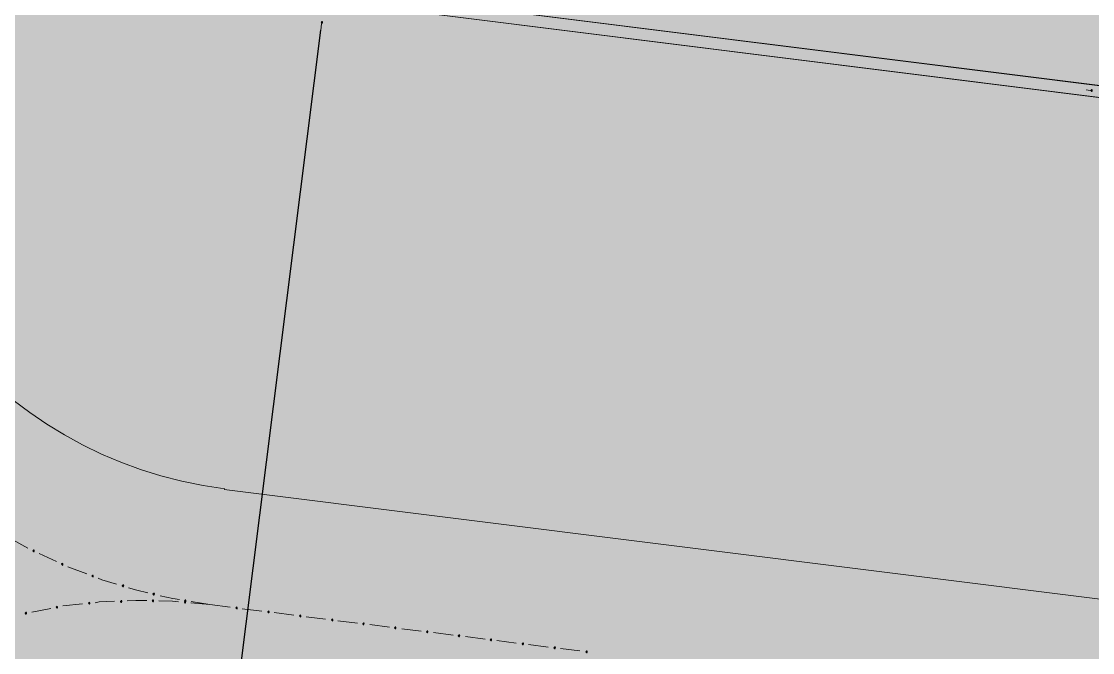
# Model space of a CAD drawing. Header units: metres. Extents: x -4 to 509425, y 7549 to 4732445.
# Drawn here: x 475971.9 to 475985.73, y 4719742.01 to 4719750.16 of the extents above; entities that cross this region are included whole.
import ezdxf

# ---------------------------------------------------------------- set-up
doc = ezdxf.new("R2010")
doc.units = ezdxf.units.M
doc.header["$LTSCALE"] = 0.01
doc.header["$MEASUREMENT"] = 0
doc.layers.get('0').update_dxf_attribs({"lineweight": 0})
doc.layers.add('_SUBESTACIÓN', color=1, linetype='Continuous')
doc.layers.add('SUBESTACION LA VID', color=253, linetype='Continuous')

# ---------------------------------------------------------------- blocks, each defined once
blk = doc.blocks.new('A$Cfff6051d')
at = {"layer": 'SUBESTACION LA VID', "transparency": 33554687}
h = blk.add_hatch(color=256, dxfattribs=at)
h.dxf.hatch_style = 2
h.paths.add_polyline_path([(475975.788, 4719750.144), (475975.789, 4719750.152), (475975.781, 4719750.153), (475975.771, 4719750.146), (475975.779, 4719750.136), (475975.787, 4719750.135)])
h = blk.add_hatch(color=256, dxfattribs=at)
h.dxf.hatch_style = 2
h.paths.add_polyline_path([(475985.729, 4719749.264), (475985.73, 4719749.273), (475985.722, 4719749.274), (475985.712, 4719749.267), (475985.72, 4719749.257), (475985.728, 4719749.256)])
h = blk.add_hatch(color=256, dxfattribs=at)
h.dxf.hatch_style = 2
h.paths.add_polyline_path([(475972.066, 4719743.324), (475972.067, 4719743.332), (475972.059, 4719743.333), (475972.049, 4719743.326), (475972.057, 4719743.316), (475972.065, 4719743.315)])
h = blk.add_hatch(color=256, dxfattribs=at)
h.dxf.hatch_style = 2
h.paths.add_polyline_path([(475972.437, 4719743.149), (475972.438, 4719743.158), (475972.43, 4719743.159), (475972.42, 4719743.151), (475972.427, 4719743.142), (475972.436, 4719743.141)])
h = blk.add_hatch(color=256, dxfattribs=at)
h.dxf.hatch_style = 2
h.paths.add_polyline_path([(475972.827, 4719742.998), (475972.829, 4719743.006), (475972.82, 4719743.007), (475972.811, 4719743), (475972.818, 4719742.991), (475972.826, 4719742.99)])
h = blk.add_hatch(color=256, dxfattribs=at)
h.dxf.hatch_style = 2
h.paths.add_polyline_path([(475973.221, 4719742.872), (475973.222, 4719742.88), (475973.214, 4719742.881), (475973.204, 4719742.874), (475973.212, 4719742.865), (475973.22, 4719742.863)])
h = blk.add_hatch(color=256, dxfattribs=at)
h.dxf.hatch_style = 2
h.paths.add_polyline_path([(475973.617, 4719742.762), (475973.618, 4719742.771), (475973.61, 4719742.772), (475973.6, 4719742.765), (475973.608, 4719742.755), (475973.616, 4719742.754)])
h = blk.add_hatch(color=256, dxfattribs=at)
h.dxf.hatch_style = 2
h.paths.add_polyline_path([(475972.367, 4719742.595), (475972.368, 4719742.603), (475972.36, 4719742.604), (475972.351, 4719742.597), (475972.358, 4719742.588), (475972.366, 4719742.587)])
h = blk.add_hatch(color=256, dxfattribs=at)
h.dxf.hatch_style = 2
h.paths.add_polyline_path([(475972.783, 4719742.645), (475972.784, 4719742.654), (475972.776, 4719742.655), (475972.766, 4719742.647), (475972.774, 4719742.638), (475972.782, 4719742.637)])
h = blk.add_hatch(color=256, dxfattribs=at)
h.dxf.hatch_style = 2
h.paths.add_polyline_path([(475973.196, 4719742.67), (475973.197, 4719742.679), (475973.189, 4719742.68), (475973.179, 4719742.672), (475973.186, 4719742.663), (475973.195, 4719742.662)])
h = blk.add_hatch(color=256, dxfattribs=at)
h.dxf.hatch_style = 2
h.paths.add_polyline_path([(475973.607, 4719742.678), (475973.608, 4719742.687), (475973.599, 4719742.688), (475973.59, 4719742.681), (475973.597, 4719742.671), (475973.605, 4719742.67)])
h = blk.add_hatch(color=256, dxfattribs=at)
h.dxf.hatch_style = 2
h.paths.add_polyline_path([(475974.022, 4719742.66), (475974.023, 4719742.669), (475974.015, 4719742.67), (475974.006, 4719742.663), (475974.013, 4719742.653), (475974.021, 4719742.652)])
h = blk.add_hatch(color=256, dxfattribs=at)
h.dxf.hatch_style = 2
h.paths.add_polyline_path([(475974.024, 4719742.677), (475974.025, 4719742.686), (475974.017, 4719742.687), (475974.008, 4719742.679), (475974.015, 4719742.67), (475974.023, 4719742.669)])
h = blk.add_hatch(color=256, dxfattribs=at)
h.dxf.hatch_style = 2
h.paths.add_polyline_path([(475974.687, 4719742.586), (475974.688, 4719742.594), (475974.68, 4719742.595), (475974.67, 4719742.588), (475974.678, 4719742.578), (475974.686, 4719742.577)])
h = blk.add_hatch(color=256, dxfattribs=at)
h.dxf.hatch_style = 2
h.paths.add_polyline_path([(475971.965, 4719742.517), (475971.966, 4719742.526), (475971.958, 4719742.527), (475971.948, 4719742.519), (475971.956, 4719742.51), (475971.964, 4719742.509)])
h = blk.add_hatch(color=256, dxfattribs=at)
h.dxf.hatch_style = 2
h.paths.add_polyline_path([(475975.099, 4719742.534), (475975.1, 4719742.542), (475975.091, 4719742.544), (475975.082, 4719742.536), (475975.089, 4719742.527), (475975.098, 4719742.526)])
h = blk.add_hatch(color=256, dxfattribs=at)
h.dxf.hatch_style = 2
h.paths.add_polyline_path([(475975.51, 4719742.482), (475975.511, 4719742.491), (475975.503, 4719742.492), (475975.493, 4719742.485), (475975.501, 4719742.475), (475975.509, 4719742.474)])
h = blk.add_hatch(color=256, dxfattribs=at)
h.dxf.hatch_style = 2
h.paths.add_polyline_path([(475975.922, 4719742.431), (475975.923, 4719742.439), (475975.915, 4719742.44), (475975.905, 4719742.433), (475975.912, 4719742.424), (475975.921, 4719742.422)])
h = blk.add_hatch(color=256, dxfattribs=at)
h.dxf.hatch_style = 2
h.paths.add_polyline_path([(475976.325, 4719742.38), (475976.326, 4719742.389), (475976.318, 4719742.39), (475976.308, 4719742.382), (475976.316, 4719742.373), (475976.324, 4719742.372)])
h = blk.add_hatch(color=256, dxfattribs=at)
h.dxf.hatch_style = 2
h.paths.add_polyline_path([(475976.737, 4719742.329), (475976.738, 4719742.337), (475976.729, 4719742.338), (475976.72, 4719742.331), (475976.727, 4719742.321), (475976.736, 4719742.32)])
h = blk.add_hatch(color=256, dxfattribs=at)
h.dxf.hatch_style = 2
h.paths.add_polyline_path([(475977.148, 4719742.277), (475977.149, 4719742.286), (475977.141, 4719742.287), (475977.132, 4719742.279), (475977.139, 4719742.27), (475977.147, 4719742.269)])
h = blk.add_hatch(color=256, dxfattribs=at)
h.dxf.hatch_style = 2
h.paths.add_polyline_path([(475977.56, 4719742.226), (475977.561, 4719742.234), (475977.553, 4719742.235), (475977.543, 4719742.228), (475977.55, 4719742.218), (475977.559, 4719742.217)])
h = blk.add_hatch(color=256, dxfattribs=at)
h.dxf.hatch_style = 2
h.paths.add_polyline_path([(475977.972, 4719742.174), (475977.973, 4719742.182), (475977.964, 4719742.183), (475977.955, 4719742.176), (475977.962, 4719742.167), (475977.97, 4719742.166)])
h = blk.add_hatch(color=256, dxfattribs=at)
h.dxf.hatch_style = 2
h.paths.add_polyline_path([(475978.383, 4719742.122), (475978.384, 4719742.131), (475978.376, 4719742.132), (475978.366, 4719742.124), (475978.374, 4719742.115), (475978.382, 4719742.114)])
h = blk.add_hatch(color=256, dxfattribs=at)
h.dxf.hatch_style = 2
h.paths.add_polyline_path([(475978.795, 4719742.071), (475978.796, 4719742.079), (475978.787, 4719742.08), (475978.778, 4719742.073), (475978.785, 4719742.063), (475978.794, 4719742.062)])
h = blk.add_hatch(color=256, dxfattribs=at)
h.dxf.hatch_style = 2
h.paths.add_polyline_path([(475979.206, 4719742.019), (475979.207, 4719742.028), (475979.199, 4719742.029), (475979.19, 4719742.021), (475979.197, 4719742.012), (475979.205, 4719742.011)])
at = {"layer": 'SUBESTACION LA VID', "lineweight": 15}
for p, q in [((476070.59, 4719738.702), (475974.843, 4719750.706)), ((476070.571, 4719738.551), (475974.824, 4719750.555)), ((475975.778, 4719750.128), (475975.767, 4719750.044)), ((475985.704, 4719749.268), (475985.653, 4719749.274)), ((476072.057, 4719731.889), (475974.521, 4719744.117)), ((475971.762, 4719743.481), (475971.985, 4719743.36)), ((475972.13, 4719743.29), (475972.356, 4719743.185)), ((475972.501, 4719743.116), (475972.746, 4719743.025)), ((475972.689, 4719742.64), (475972.438, 4719742.612)), ((475974.334, 4719742.63), (475974.09, 4719742.652)), ((475974.092, 4719742.669), (475974.334, 4719742.63)), ((475974.595, 4719742.597), (475974.334, 4719742.63)), ((475972.28, 4719742.58), (475972.036, 4719742.534)), ((475975.006, 4719742.546), (475974.754, 4719742.577)), ((475975.418, 4719742.494), (475975.166, 4719742.526)), ((475975.829, 4719742.442), (475975.577, 4719742.474)), ((475976.241, 4719742.391), (475975.989, 4719742.422)), ((475976.653, 4719742.339), (475976.401, 4719742.371)), ((475977.064, 4719742.288), (475976.812, 4719742.319)), ((475977.476, 4719742.236), (475977.224, 4719742.268)), ((475977.888, 4719742.184), (475977.636, 4719742.216)), ((475978.291, 4719742.134), (475978.039, 4719742.165)), ((475978.702, 4719742.082), (475978.45, 4719742.114)), ((475979.114, 4719742.031), (475978.862, 4719742.062))]:
    blk.add_line(p, q, dxfattribs=at)
at = {"layer": 'SUBESTACION LA VID'}
blk.add_line((475974.42, 4719739.334), (475975.767, 4719750.044), dxfattribs=at)
at = {"layer": 'SUBESTACION LA VID', "lineweight": 15}
for points in [[(476070.571, 4719738.551), (476070.59, 4719738.702), (475974.843, 4719750.706), (475974.824, 4719750.555), (476070.571, 4719738.551)], [(475972.893, 4719742.973), (475972.941, 4719742.95), (475973.13, 4719742.892)], [(475973.286, 4719742.847), (475973.393, 4719742.816), (475973.534, 4719742.781)], [(475973.692, 4719742.745), (475973.857, 4719742.707), (475973.941, 4719742.696)], [(475973.102, 4719742.673), (475972.905, 4719742.664), (475972.853, 4719742.654)], [(475973.521, 4719742.681), (475973.377, 4719742.682), (475973.265, 4719742.679)], [(475973.929, 4719742.664), (475973.853, 4719742.673), (475973.675, 4719742.678)]]:
    blk.add_lwpolyline(points, dxfattribs=at)
at = {"layer": 'SUBESTACION LA VID'}
for points in [[(475975.788, 4719750.144), (475975.789, 4719750.152), (475975.781, 4719750.153), (475975.771, 4719750.146), (475975.779, 4719750.136), (475975.787, 4719750.135)], [(475985.729, 4719749.264), (475985.73, 4719749.273), (475985.722, 4719749.274), (475985.712, 4719749.267), (475985.72, 4719749.257), (475985.728, 4719749.256)], [(475972.066, 4719743.324), (475972.067, 4719743.332), (475972.059, 4719743.333), (475972.049, 4719743.326), (475972.057, 4719743.316), (475972.065, 4719743.315)], [(475972.437, 4719743.149), (475972.438, 4719743.158), (475972.43, 4719743.159), (475972.42, 4719743.151), (475972.427, 4719743.142), (475972.436, 4719743.141)], [(475972.827, 4719742.998), (475972.829, 4719743.006), (475972.82, 4719743.007), (475972.811, 4719743), (475972.818, 4719742.991), (475972.826, 4719742.99)], [(475973.221, 4719742.872), (475973.222, 4719742.88), (475973.214, 4719742.881), (475973.204, 4719742.874), (475973.212, 4719742.865), (475973.22, 4719742.863)], [(475973.617, 4719742.762), (475973.618, 4719742.771), (475973.61, 4719742.772), (475973.6, 4719742.765), (475973.608, 4719742.755), (475973.616, 4719742.754)], [(475972.367, 4719742.595), (475972.368, 4719742.603), (475972.36, 4719742.604), (475972.351, 4719742.597), (475972.358, 4719742.588), (475972.366, 4719742.587)], [(475972.783, 4719742.645), (475972.784, 4719742.654), (475972.776, 4719742.655), (475972.766, 4719742.647), (475972.774, 4719742.638), (475972.782, 4719742.637)], [(475973.196, 4719742.67), (475973.197, 4719742.679), (475973.189, 4719742.68), (475973.179, 4719742.672), (475973.186, 4719742.663), (475973.195, 4719742.662)], [(475973.607, 4719742.678), (475973.608, 4719742.687), (475973.599, 4719742.688), (475973.59, 4719742.681), (475973.597, 4719742.671), (475973.605, 4719742.67)], [(475974.022, 4719742.66), (475974.023, 4719742.669), (475974.015, 4719742.67), (475974.006, 4719742.663), (475974.013, 4719742.653), (475974.021, 4719742.652)], [(475974.024, 4719742.677), (475974.025, 4719742.686), (475974.017, 4719742.687), (475974.008, 4719742.679), (475974.015, 4719742.67), (475974.023, 4719742.669)], [(475974.687, 4719742.586), (475974.688, 4719742.594), (475974.68, 4719742.595), (475974.67, 4719742.588), (475974.678, 4719742.578), (475974.686, 4719742.577)], [(475971.965, 4719742.517), (475971.966, 4719742.526), (475971.958, 4719742.527), (475971.948, 4719742.519), (475971.956, 4719742.51), (475971.964, 4719742.509)], [(475975.099, 4719742.534), (475975.1, 4719742.542), (475975.091, 4719742.544), (475975.082, 4719742.536), (475975.089, 4719742.527), (475975.098, 4719742.526)], [(475975.51, 4719742.482), (475975.511, 4719742.491), (475975.503, 4719742.492), (475975.493, 4719742.485), (475975.501, 4719742.475), (475975.509, 4719742.474)], [(475975.922, 4719742.431), (475975.923, 4719742.439), (475975.915, 4719742.44), (475975.905, 4719742.433), (475975.912, 4719742.424), (475975.921, 4719742.422)], [(475976.325, 4719742.38), (475976.326, 4719742.389), (475976.318, 4719742.39), (475976.308, 4719742.382), (475976.316, 4719742.373), (475976.324, 4719742.372)], [(475976.737, 4719742.329), (475976.738, 4719742.337), (475976.729, 4719742.338), (475976.72, 4719742.331), (475976.727, 4719742.321), (475976.736, 4719742.32)], [(475977.148, 4719742.277), (475977.149, 4719742.286), (475977.141, 4719742.287), (475977.132, 4719742.279), (475977.139, 4719742.27), (475977.147, 4719742.269)], [(475977.56, 4719742.226), (475977.561, 4719742.234), (475977.553, 4719742.235), (475977.543, 4719742.228), (475977.55, 4719742.218), (475977.559, 4719742.217)], [(475977.972, 4719742.174), (475977.973, 4719742.182), (475977.964, 4719742.183), (475977.955, 4719742.176), (475977.962, 4719742.167), (475977.97, 4719742.166)], [(475978.383, 4719742.122), (475978.384, 4719742.131), (475978.376, 4719742.132), (475978.366, 4719742.124), (475978.374, 4719742.115), (475978.382, 4719742.114)], [(475978.795, 4719742.071), (475978.796, 4719742.079), (475978.787, 4719742.08), (475978.778, 4719742.073), (475978.785, 4719742.063), (475978.794, 4719742.062)], [(475979.206, 4719742.019), (475979.207, 4719742.028), (475979.199, 4719742.029), (475979.19, 4719742.021), (475979.197, 4719742.012), (475979.205, 4719742.011)]]:
    blk.add_lwpolyline(points, close=True, dxfattribs=at)
at = {"layer": 'SUBESTACION LA VID', "lineweight": 0}
for points in [[(475975.788, 4719750.144), (475975.789, 4719750.152), (475975.781, 4719750.153), (475975.771, 4719750.146), (475975.779, 4719750.136), (475975.787, 4719750.135)], [(475985.729, 4719749.264), (475985.73, 4719749.273), (475985.722, 4719749.274), (475985.712, 4719749.267), (475985.72, 4719749.257), (475985.728, 4719749.256)], [(475972.066, 4719743.324), (475972.067, 4719743.332), (475972.059, 4719743.333), (475972.049, 4719743.326), (475972.057, 4719743.316), (475972.065, 4719743.315)], [(475972.437, 4719743.149), (475972.438, 4719743.158), (475972.43, 4719743.159), (475972.42, 4719743.151), (475972.427, 4719743.142), (475972.436, 4719743.141)], [(475972.827, 4719742.998), (475972.829, 4719743.006), (475972.82, 4719743.007), (475972.811, 4719743), (475972.818, 4719742.991), (475972.826, 4719742.99)], [(475973.221, 4719742.872), (475973.222, 4719742.88), (475973.214, 4719742.881), (475973.204, 4719742.874), (475973.212, 4719742.865), (475973.22, 4719742.863)], [(475973.617, 4719742.762), (475973.618, 4719742.771), (475973.61, 4719742.772), (475973.6, 4719742.765), (475973.608, 4719742.755), (475973.616, 4719742.754)], [(475972.367, 4719742.595), (475972.368, 4719742.603), (475972.36, 4719742.604), (475972.351, 4719742.597), (475972.358, 4719742.588), (475972.366, 4719742.587)], [(475972.783, 4719742.645), (475972.784, 4719742.654), (475972.776, 4719742.655), (475972.766, 4719742.647), (475972.774, 4719742.638), (475972.782, 4719742.637)], [(475973.196, 4719742.67), (475973.197, 4719742.679), (475973.189, 4719742.68), (475973.179, 4719742.672), (475973.186, 4719742.663), (475973.195, 4719742.662)], [(475973.607, 4719742.678), (475973.608, 4719742.687), (475973.599, 4719742.688), (475973.59, 4719742.681), (475973.597, 4719742.671), (475973.605, 4719742.67)], [(475974.022, 4719742.66), (475974.023, 4719742.669), (475974.015, 4719742.67), (475974.006, 4719742.663), (475974.013, 4719742.653), (475974.021, 4719742.652)], [(475974.024, 4719742.677), (475974.025, 4719742.686), (475974.017, 4719742.687), (475974.008, 4719742.679), (475974.015, 4719742.67), (475974.023, 4719742.669)], [(475974.687, 4719742.586), (475974.688, 4719742.594), (475974.68, 4719742.595), (475974.67, 4719742.588), (475974.678, 4719742.578), (475974.686, 4719742.577)], [(475971.965, 4719742.517), (475971.966, 4719742.526), (475971.958, 4719742.527), (475971.948, 4719742.519), (475971.956, 4719742.51), (475971.964, 4719742.509)], [(475975.099, 4719742.534), (475975.1, 4719742.542), (475975.091, 4719742.544), (475975.082, 4719742.536), (475975.089, 4719742.527), (475975.098, 4719742.526)], [(475975.51, 4719742.482), (475975.511, 4719742.491), (475975.503, 4719742.492), (475975.493, 4719742.485), (475975.501, 4719742.475), (475975.509, 4719742.474)], [(475975.922, 4719742.431), (475975.923, 4719742.439), (475975.915, 4719742.44), (475975.905, 4719742.433), (475975.912, 4719742.424), (475975.921, 4719742.422)], [(475976.325, 4719742.38), (475976.326, 4719742.389), (475976.318, 4719742.39), (475976.308, 4719742.382), (475976.316, 4719742.373), (475976.324, 4719742.372)], [(475976.737, 4719742.329), (475976.738, 4719742.337), (475976.729, 4719742.338), (475976.72, 4719742.331), (475976.727, 4719742.321), (475976.736, 4719742.32)], [(475977.148, 4719742.277), (475977.149, 4719742.286), (475977.141, 4719742.287), (475977.132, 4719742.279), (475977.139, 4719742.27), (475977.147, 4719742.269)], [(475977.56, 4719742.226), (475977.561, 4719742.234), (475977.553, 4719742.235), (475977.543, 4719742.228), (475977.55, 4719742.218), (475977.559, 4719742.217)], [(475977.972, 4719742.174), (475977.973, 4719742.182), (475977.964, 4719742.183), (475977.955, 4719742.176), (475977.962, 4719742.167), (475977.97, 4719742.166)], [(475978.383, 4719742.122), (475978.384, 4719742.131), (475978.376, 4719742.132), (475978.366, 4719742.124), (475978.374, 4719742.115), (475978.382, 4719742.114)], [(475978.795, 4719742.071), (475978.796, 4719742.079), (475978.787, 4719742.08), (475978.778, 4719742.073), (475978.785, 4719742.063), (475978.794, 4719742.062)], [(475979.206, 4719742.019), (475979.207, 4719742.028), (475979.199, 4719742.029), (475979.19, 4719742.021), (475979.197, 4719742.012), (475979.205, 4719742.011)]]:
    blk.add_lwpolyline(points, close=True, dxfattribs=at)
at = {"layer": 'SUBESTACION LA VID', "lineweight": 15}
blk.add_open_spline([(475969.754, 4719750.265), (475969.376, 4719747.251), (475971.513, 4719744.502), (475974.526, 4719744.125)], degree=3, dxfattribs=at)

msp = doc.modelspace()

# ---------------------------------------------------------------- hatches: boundary and pattern name
at = {"layer": '_SUBESTACIÓN', "transparency": 33554559}
h = msp.add_hatch(color=1, dxfattribs=at)
h.dxf.hatch_style = 1
h.paths.add_polyline_path([(475968.64, 4719805.825), (476089.939, 4719790.615), (476078.169, 4719696.74), (475956.869, 4719711.95)])

# ---------------------------------------------------------------- block references
at = {"linetype": 'Continuous'}
msp.add_blockref('A$Cfff6051d', (0, 0), dxfattribs=at)

doc.saveas('drawing.dxf')
